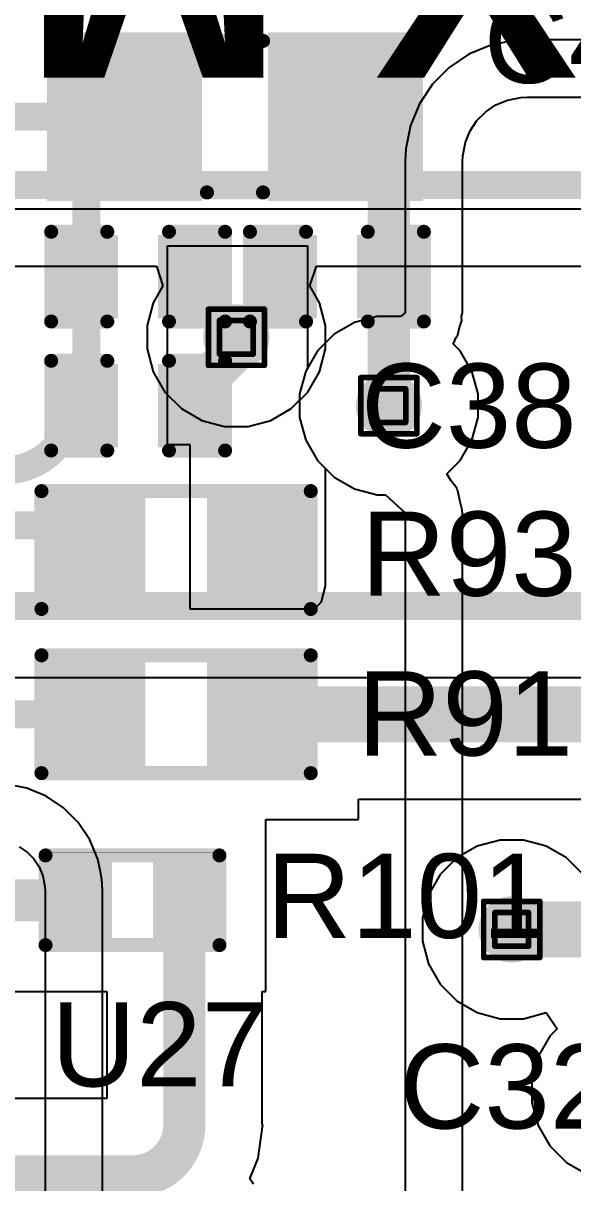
# Model space of a CAD drawing. Header units: inches. Extents: x -5 to 230, y -4 to 159.
# Drawn here: x 56.92 to 61.89, y 55.31 to 65.81 of the extents above; entities that cross this region are included whole.
import ezdxf

# ---------------------------------------------------------------- set-up
doc = ezdxf.new("R2010")
doc.units = ezdxf.units.IN
for name, color, linetype in [('Bottom Layer', 5, 'Continuous'), ('Drill Drawing', 1, 'Continuous'), ('Layer 1', 16, 'Continuous'), ('Layer 2', 76, 'Continuous'), ('Top Layer', 1, 'Continuous'), ('Top Overlay', 2, 'Continuous'), ('Top Paste', 8, 'Continuous'), ('Top Solder', 216, 'Continuous'), ('Via Holes', 16, 'Continuous')]:
    doc.layers.add(name, color=color, linetype=linetype)
doc.styles.add('Arial', font='', dxfattribs={"height": 0.2})
doc.styles.add('Arial Black_Bold', font='', dxfattribs={"height": 0.2})
doc.styles.get('Arial').set_extended_font_data('Arial')
doc.styles.get('Arial Black_Bold').set_extended_font_data('Arial Black', bold=True)

# ---------------------------------------------------------------- blocks, each defined once
blk = doc.blocks.new('R___0402_79')
at = {"layer": 'Top Layer'}
for points in [[(-0.699, -0.318), (-0.699, 0.318), (-0.241, 0.318), (-0.241, -0.318)], [(0.241, -0.318), (0.241, 0.318), (0.699, 0.318), (0.699, -0.318)]]:
    blk.add_hatch(color=1, dxfattribs=at).paths.add_polyline_path(points)
at = {"layer": 'Top Paste'}
for points in [[(-0.699, -0.318), (-0.699, 0.318), (-0.241, 0.318), (-0.241, -0.318)], [(0.241, -0.318), (0.241, 0.318), (0.699, 0.318), (0.699, -0.318)]]:
    blk.add_hatch(color=8, dxfattribs=at).paths.add_polyline_path(points)
at = {"layer": 'Top Solder'}
for points in [[(-0.754, -0.373), (-0.754, 0.373), (-0.186, 0.373), (-0.186, -0.373)], [(0.186, -0.373), (0.186, 0.373), (0.754, 0.373), (0.754, -0.373)]]:
    blk.add_hatch(color=216, dxfattribs=at).paths.add_polyline_path(points)
at = {"layer": 'Top Overlay'}
for points in [[(0.787, 0.406, 0.127, 0.127, 0), (-0.787, 0.406, 0.127, 0.127, 0)], [(-0.787, 0.406, 0.127, 0.127, 0), (-0.787, -0.406, 0.127, 0.127, 0)], [(0.787, 0.406, 0.127, 0.127, 0), (0.787, -0.406, 0.127, 0.127, 0)], [(0.787, -0.406, 0.127, 0.127, 0), (-0.787, -0.406, 0.127, 0.127, 0)], [(0.813, -0.432, 0.00323, 0.00323, 0), (-0.813, -0.432, 0.00323, 0.00323, 0)]]:
    blk.add_lwpolyline(points, format="xyseb", dxfattribs=at)
for points in [[(-0.819, 0.406, 0.0635, 0.0635, 1), (-0.756, 0.406, 0.0635, 0.0635, 1)], [(-0.819, 0.406, 0.0635, 0.0635, 1), (-0.756, 0.406, 0.0635, 0.0635, 1)], [(0.756, 0.406, 0.0635, 0.0635, 1), (0.819, 0.406, 0.0635, 0.0635, 1)], [(0.756, 0.406, 0.0635, 0.0635, 1), (0.819, 0.406, 0.0635, 0.0635, 1)], [(-0.819, -0.406, 0.0635, 0.0635, 1), (-0.756, -0.406, 0.0635, 0.0635, 1)], [(-0.819, -0.406, 0.0635, 0.0635, 1), (-0.756, -0.406, 0.0635, 0.0635, 1)], [(0.756, -0.406, 0.0635, 0.0635, 1), (0.819, -0.406, 0.0635, 0.0635, 1)], [(0.756, -0.406, 0.0635, 0.0635, 1), (0.819, -0.406, 0.0635, 0.0635, 1)], [(-0.814, -0.432, 0.00161, 0.00161, 1), (-0.812, -0.432, 0.00161, 0.00161, 1)], [(0.812, -0.432, 0.00161, 0.00161, 1), (0.814, -0.432, 0.00161, 0.00161, 1)]]:
    blk.add_lwpolyline(points, format="xyseb", close=True, dxfattribs=at)
blk = doc.blocks.new('R___0603_87')
at = {"layer": 'Top Layer'}
for points in [[(-0.381, 0.4445), (-0.381, -0.4445), (-1.143, -0.4445), (-1.143, 0.4445)], [(1.143, 0.4445), (1.143, -0.4445), (0.381, -0.4445), (0.381, 0.4445)]]:
    blk.add_hatch(color=1, dxfattribs=at).paths.add_polyline_path(points)
at = {"layer": 'Top Paste'}
for points in [[(-0.381, 0.4445), (-0.381, -0.4445), (-1.143, -0.4445), (-1.143, 0.4445)], [(1.143, 0.4445), (1.143, -0.4445), (0.381, -0.4445), (0.381, 0.4445)]]:
    blk.add_hatch(color=8, dxfattribs=at).paths.add_polyline_path(points)
at = {"layer": 'Top Solder'}
for points in [[(-0.2794, 0.5461), (-0.2794, -0.5461), (-1.2446, -0.5461), (-1.2446, 0.5461)], [(1.2446, 0.5461), (1.2446, -0.5461), (0.2794, -0.5461), (0.2794, 0.5461)]]:
    blk.add_hatch(color=216, dxfattribs=at).paths.add_polyline_path(points)
at = {"layer": 'Top Overlay'}
for points in [[(-1.2192, -0.5334, 0.127, 0.127, 0), (-1.2192, 0.5334, 0.127, 0.127, 0)], [(-1.2192, 0.5334, 0.127, 0.127, 0), (1.2192, 0.5334, 0.127, 0.127, 0)], [(1.2192, -0.5334, 0.127, 0.127, 0), (1.2192, 0.5334, 0.127, 0.127, 0)], [(-1.2192, -0.5334, 0.127, 0.127, 0), (1.2192, -0.5334, 0.127, 0.127, 0)]]:
    blk.add_lwpolyline(points, format="xyseb", dxfattribs=at)
for points in [[(-1.25095, 0.5334, 0.0635, 0.0635, 1), (-1.18745, 0.5334, 0.0635, 0.0635, 1)], [(-1.25095, 0.5334, 0.0635, 0.0635, 1), (-1.18745, 0.5334, 0.0635, 0.0635, 1)], [(1.18745, 0.5334, 0.0635, 0.0635, 1), (1.25095, 0.5334, 0.0635, 0.0635, 1)], [(1.18745, 0.5334, 0.0635, 0.0635, 1), (1.25095, 0.5334, 0.0635, 0.0635, 1)], [(-1.25095, -0.5334, 0.0635, 0.0635, 1), (-1.18745, -0.5334, 0.0635, 0.0635, 1)], [(-1.25095, -0.5334, 0.0635, 0.0635, 1), (-1.18745, -0.5334, 0.0635, 0.0635, 1)], [(1.18745, -0.5334, 0.0635, 0.0635, 1), (1.25095, -0.5334, 0.0635, 0.0635, 1)], [(1.18745, -0.5334, 0.0635, 0.0635, 1), (1.25095, -0.5334, 0.0635, 0.0635, 1)]]:
    blk.add_lwpolyline(points, format="xyseb", close=True, dxfattribs=at)
blk = doc.blocks.new('R___0603_89')
at = {"layer": 'Top Layer'}
for points in [[(-0.381, 0.4445), (-0.381, -0.4445), (-1.143, -0.4445), (-1.143, 0.4445)], [(1.143, 0.4445), (1.143, -0.4445), (0.381, -0.4445), (0.381, 0.4445)]]:
    blk.add_hatch(color=1, dxfattribs=at).paths.add_polyline_path(points)
at = {"layer": 'Top Paste'}
for points in [[(-0.381, 0.4445), (-0.381, -0.4445), (-1.143, -0.4445), (-1.143, 0.4445)], [(1.143, 0.4445), (1.143, -0.4445), (0.381, -0.4445), (0.381, 0.4445)]]:
    blk.add_hatch(color=8, dxfattribs=at).paths.add_polyline_path(points)
at = {"layer": 'Top Solder'}
for points in [[(-0.2794, 0.5461), (-0.2794, -0.5461), (-1.2446, -0.5461), (-1.2446, 0.5461)], [(1.2446, 0.5461), (1.2446, -0.5461), (0.2794, -0.5461), (0.2794, 0.5461)]]:
    blk.add_hatch(color=216, dxfattribs=at).paths.add_polyline_path(points)
at = {"layer": 'Top Overlay'}
for points in [[(-1.2192, -0.5334, 0.127, 0.127, 0), (-1.2192, 0.5334, 0.127, 0.127, 0)], [(-1.2192, 0.5334, 0.127, 0.127, 0), (1.2192, 0.5334, 0.127, 0.127, 0)], [(1.2192, -0.5334, 0.127, 0.127, 0), (1.2192, 0.5334, 0.127, 0.127, 0)], [(-1.2192, -0.5334, 0.127, 0.127, 0), (1.2192, -0.5334, 0.127, 0.127, 0)]]:
    blk.add_lwpolyline(points, format="xyseb", dxfattribs=at)
for points in [[(-1.25095, 0.5334, 0.0635, 0.0635, 1), (-1.18745, 0.5334, 0.0635, 0.0635, 1)], [(-1.25095, 0.5334, 0.0635, 0.0635, 1), (-1.18745, 0.5334, 0.0635, 0.0635, 1)], [(1.18745, 0.5334, 0.0635, 0.0635, 1), (1.25095, 0.5334, 0.0635, 0.0635, 1)], [(1.18745, 0.5334, 0.0635, 0.0635, 1), (1.25095, 0.5334, 0.0635, 0.0635, 1)], [(-1.25095, -0.5334, 0.0635, 0.0635, 1), (-1.18745, -0.5334, 0.0635, 0.0635, 1)], [(-1.25095, -0.5334, 0.0635, 0.0635, 1), (-1.18745, -0.5334, 0.0635, 0.0635, 1)], [(1.18745, -0.5334, 0.0635, 0.0635, 1), (1.25095, -0.5334, 0.0635, 0.0635, 1)], [(1.18745, -0.5334, 0.0635, 0.0635, 1), (1.25095, -0.5334, 0.0635, 0.0635, 1)]]:
    blk.add_lwpolyline(points, format="xyseb", close=True, dxfattribs=at)
blk = doc.blocks.new('I___0805_190')
at = {"layer": 'Top Layer'}
for points in [[(-1.6, 0.66), (-0.4, 0.66), (-0.4, -0.66), (-1.6, -0.66)], [(0.4, 0.66), (1.6, 0.66), (1.6, -0.66), (0.4, -0.66)]]:
    blk.add_hatch(color=1, dxfattribs=at).paths.add_polyline_path(points)
at = {"layer": 'Top Paste'}
for points in [[(-1.6, 0.66), (-0.4, 0.66), (-0.4, -0.66), (-1.6, -0.66)], [(0.4, 0.66), (1.6, 0.66), (1.6, -0.66), (0.4, -0.66)]]:
    blk.add_hatch(color=8, dxfattribs=at).paths.add_polyline_path(points)
at = {"layer": 'Top Solder'}
for points in [[(-1.702, 0.762), (-0.298, 0.762), (-0.298, -0.762), (-1.702, -0.762)], [(0.298, 0.762), (1.702, 0.762), (1.702, -0.762), (0.298, -0.762)]]:
    blk.add_hatch(color=216, dxfattribs=at).paths.add_polyline_path(points)
at = {"layer": 'Top Overlay'}
for points in [[(-0.254, 0.686, 0.127, 0.127, 0), (0.254, 0.686, 0.127, 0.127, 0)], [(-0.254, -0.686, 0.127, 0.127, 0), (0.254, -0.686, 0.127, 0.127, 0)]]:
    blk.add_lwpolyline(points, format="xyseb", dxfattribs=at)
for points in [[(-0.286, 0.686, 0.0635, 0.0635, 1), (-0.222, 0.686, 0.0635, 0.0635, 1)], [(0.222, 0.686, 0.0635, 0.0635, 1), (0.286, 0.686, 0.0635, 0.0635, 1)], [(-0.286, -0.686, 0.0635, 0.0635, 1), (-0.222, -0.686, 0.0635, 0.0635, 1)], [(0.222, -0.686, 0.0635, 0.0635, 1), (0.286, -0.686, 0.0635, 0.0635, 1)]]:
    blk.add_lwpolyline(points, format="xyseb", close=True, dxfattribs=at)
blk = doc.blocks.new('C___0402_223')
at = {"layer": 'Top Layer'}
for points in [[(-0.699, -0.318), (-0.699, 0.318), (-0.241, 0.318), (-0.241, -0.318)], [(0.241, -0.318), (0.241, 0.318), (0.699, 0.318), (0.699, -0.318)]]:
    blk.add_hatch(color=1, dxfattribs=at).paths.add_polyline_path(points)
at = {"layer": 'Top Paste'}
for points in [[(-0.699, -0.318), (-0.699, 0.318), (-0.241, 0.318), (-0.241, -0.318)], [(0.241, -0.318), (0.241, 0.318), (0.699, 0.318), (0.699, -0.318)]]:
    blk.add_hatch(color=8, dxfattribs=at).paths.add_polyline_path(points)
at = {"layer": 'Top Solder'}
for points in [[(-0.758, -0.377), (-0.758, 0.377), (-0.181, 0.377), (-0.181, -0.377)], [(0.181, -0.377), (0.181, 0.377), (0.758, 0.377), (0.758, -0.377)]]:
    blk.add_hatch(color=216, dxfattribs=at).paths.add_polyline_path(points)
at = {"layer": 'Top Overlay'}
for points in [[(-0.787, 0.406, 0.127, 0.127, 0), (-0.279, 0.406, 0.127, 0.127, 0)], [(-0.787, -0.406, 0.127, 0.127, 0), (-0.787, 0.406, 0.127, 0.127, 0)], [(0.279, 0.406, 0.127, 0.127, 0), (0.787, 0.406, 0.127, 0.127, 0)], [(0.787, -0.406, 0.127, 0.127, 0), (0.787, 0.406, 0.127, 0.127, 0)], [(-0.787, -0.406, 0.127, 0.127, 0), (-0.279, -0.406, 0.127, 0.127, 0)], [(0.279, -0.406, 0.127, 0.127, 0), (0.787, -0.406, 0.127, 0.127, 0)]]:
    blk.add_lwpolyline(points, format="xyseb", dxfattribs=at)
for points in [[(-0.819, 0.406, 0.0635, 0.0635, 1), (-0.756, 0.406, 0.0635, 0.0635, 1)], [(-0.819, 0.406, 0.0635, 0.0635, 1), (-0.756, 0.406, 0.0635, 0.0635, 1)], [(-0.311, 0.406, 0.0635, 0.0635, 1), (-0.248, 0.406, 0.0635, 0.0635, 1)], [(0.248, 0.406, 0.0635, 0.0635, 1), (0.311, 0.406, 0.0635, 0.0635, 1)], [(0.756, 0.406, 0.0635, 0.0635, 1), (0.819, 0.406, 0.0635, 0.0635, 1)], [(0.756, 0.406, 0.0635, 0.0635, 1), (0.819, 0.406, 0.0635, 0.0635, 1)], [(-0.819, -0.406, 0.0635, 0.0635, 1), (-0.756, -0.406, 0.0635, 0.0635, 1)], [(-0.819, -0.406, 0.0635, 0.0635, 1), (-0.756, -0.406, 0.0635, 0.0635, 1)], [(-0.311, -0.406, 0.0635, 0.0635, 1), (-0.248, -0.406, 0.0635, 0.0635, 1)], [(0.248, -0.406, 0.0635, 0.0635, 1), (0.311, -0.406, 0.0635, 0.0635, 1)], [(0.756, -0.406, 0.0635, 0.0635, 1), (0.819, -0.406, 0.0635, 0.0635, 1)], [(0.756, -0.406, 0.0635, 0.0635, 1), (0.819, -0.406, 0.0635, 0.0635, 1)]]:
    blk.add_lwpolyline(points, format="xyseb", close=True, dxfattribs=at)
blk = doc.blocks.new('C___0402_224')
at = {"layer": 'Top Layer'}
for points in [[(-0.699, -0.318), (-0.699, 0.318), (-0.241, 0.318), (-0.241, -0.318)], [(0.241, -0.318), (0.241, 0.318), (0.699, 0.318), (0.699, -0.318)]]:
    blk.add_hatch(color=1, dxfattribs=at).paths.add_polyline_path(points)
at = {"layer": 'Top Paste'}
for points in [[(-0.699, -0.318), (-0.699, 0.318), (-0.241, 0.318), (-0.241, -0.318)], [(0.241, -0.318), (0.241, 0.318), (0.699, 0.318), (0.699, -0.318)]]:
    blk.add_hatch(color=8, dxfattribs=at).paths.add_polyline_path(points)
at = {"layer": 'Top Solder'}
for points in [[(-0.758, -0.377), (-0.758, 0.377), (-0.181, 0.377), (-0.181, -0.377)], [(0.181, -0.377), (0.181, 0.377), (0.758, 0.377), (0.758, -0.377)]]:
    blk.add_hatch(color=216, dxfattribs=at).paths.add_polyline_path(points)
at = {"layer": 'Top Overlay'}
for points in [[(-0.279, 0.406, 0.127, 0.127, 0), (-0.787, 0.406, 0.127, 0.127, 0)], [(-0.787, 0.406, 0.127, 0.127, 0), (-0.787, -0.406, 0.127, 0.127, 0)], [(0.787, 0.406, 0.127, 0.127, 0), (0.279, 0.406, 0.127, 0.127, 0)], [(0.787, 0.406, 0.127, 0.127, 0), (0.787, -0.406, 0.127, 0.127, 0)], [(-0.279, -0.406, 0.127, 0.127, 0), (-0.787, -0.406, 0.127, 0.127, 0)], [(0.787, -0.406, 0.127, 0.127, 0), (0.279, -0.406, 0.127, 0.127, 0)]]:
    blk.add_lwpolyline(points, format="xyseb", dxfattribs=at)
for points in [[(-0.819, 0.406, 0.0635, 0.0635, 1), (-0.756, 0.406, 0.0635, 0.0635, 1)], [(-0.819, 0.406, 0.0635, 0.0635, 1), (-0.756, 0.406, 0.0635, 0.0635, 1)], [(-0.311, 0.406, 0.0635, 0.0635, 1), (-0.248, 0.406, 0.0635, 0.0635, 1)], [(0.248, 0.406, 0.0635, 0.0635, 1), (0.311, 0.406, 0.0635, 0.0635, 1)], [(0.756, 0.406, 0.0635, 0.0635, 1), (0.819, 0.406, 0.0635, 0.0635, 1)], [(0.756, 0.406, 0.0635, 0.0635, 1), (0.819, 0.406, 0.0635, 0.0635, 1)], [(-0.819, -0.406, 0.0635, 0.0635, 1), (-0.756, -0.406, 0.0635, 0.0635, 1)], [(-0.819, -0.406, 0.0635, 0.0635, 1), (-0.756, -0.406, 0.0635, 0.0635, 1)], [(-0.311, -0.406, 0.0635, 0.0635, 1), (-0.248, -0.406, 0.0635, 0.0635, 1)], [(0.248, -0.406, 0.0635, 0.0635, 1), (0.311, -0.406, 0.0635, 0.0635, 1)], [(0.756, -0.406, 0.0635, 0.0635, 1), (0.819, -0.406, 0.0635, 0.0635, 1)], [(0.756, -0.406, 0.0635, 0.0635, 1), (0.819, -0.406, 0.0635, 0.0635, 1)]]:
    blk.add_lwpolyline(points, format="xyseb", close=True, dxfattribs=at)
blk = doc.blocks.new('C___0402_225')
at = {"layer": 'Top Layer'}
for points in [[(-0.699, -0.318), (-0.699, 0.318), (-0.241, 0.318), (-0.241, -0.318)], [(0.241, -0.318), (0.241, 0.318), (0.699, 0.318), (0.699, -0.318)]]:
    blk.add_hatch(color=1, dxfattribs=at).paths.add_polyline_path(points)
at = {"layer": 'Top Paste'}
for points in [[(-0.699, -0.318), (-0.699, 0.318), (-0.241, 0.318), (-0.241, -0.318)], [(0.241, -0.318), (0.241, 0.318), (0.699, 0.318), (0.699, -0.318)]]:
    blk.add_hatch(color=8, dxfattribs=at).paths.add_polyline_path(points)
at = {"layer": 'Top Solder'}
for points in [[(-0.758, -0.377), (-0.758, 0.377), (-0.181, 0.377), (-0.181, -0.377)], [(0.181, -0.377), (0.181, 0.377), (0.758, 0.377), (0.758, -0.377)]]:
    blk.add_hatch(color=216, dxfattribs=at).paths.add_polyline_path(points)
at = {"layer": 'Top Overlay'}
for points in [[(-0.279, 0.406, 0.127, 0.127, 0), (-0.787, 0.406, 0.127, 0.127, 0)], [(-0.787, 0.406, 0.127, 0.127, 0), (-0.787, -0.406, 0.127, 0.127, 0)], [(0.787, 0.406, 0.127, 0.127, 0), (0.279, 0.406, 0.127, 0.127, 0)], [(0.787, 0.406, 0.127, 0.127, 0), (0.787, -0.406, 0.127, 0.127, 0)], [(-0.279, -0.406, 0.127, 0.127, 0), (-0.787, -0.406, 0.127, 0.127, 0)], [(0.787, -0.406, 0.127, 0.127, 0), (0.279, -0.406, 0.127, 0.127, 0)]]:
    blk.add_lwpolyline(points, format="xyseb", dxfattribs=at)
for points in [[(-0.819, 0.406, 0.0635, 0.0635, 1), (-0.756, 0.406, 0.0635, 0.0635, 1)], [(-0.819, 0.406, 0.0635, 0.0635, 1), (-0.756, 0.406, 0.0635, 0.0635, 1)], [(-0.311, 0.406, 0.0635, 0.0635, 1), (-0.248, 0.406, 0.0635, 0.0635, 1)], [(0.248, 0.406, 0.0635, 0.0635, 1), (0.311, 0.406, 0.0635, 0.0635, 1)], [(0.756, 0.406, 0.0635, 0.0635, 1), (0.819, 0.406, 0.0635, 0.0635, 1)], [(0.756, 0.406, 0.0635, 0.0635, 1), (0.819, 0.406, 0.0635, 0.0635, 1)], [(-0.819, -0.406, 0.0635, 0.0635, 1), (-0.756, -0.406, 0.0635, 0.0635, 1)], [(-0.819, -0.406, 0.0635, 0.0635, 1), (-0.756, -0.406, 0.0635, 0.0635, 1)], [(-0.311, -0.406, 0.0635, 0.0635, 1), (-0.248, -0.406, 0.0635, 0.0635, 1)], [(0.248, -0.406, 0.0635, 0.0635, 1), (0.311, -0.406, 0.0635, 0.0635, 1)], [(0.756, -0.406, 0.0635, 0.0635, 1), (0.819, -0.406, 0.0635, 0.0635, 1)], [(0.756, -0.406, 0.0635, 0.0635, 1), (0.819, -0.406, 0.0635, 0.0635, 1)]]:
    blk.add_lwpolyline(points, format="xyseb", close=True, dxfattribs=at)

msp = doc.modelspace()

# ---------------------------------------------------------------- hatches: boundary and pattern name
at = {"layer": 'Bottom Layer'}
h = msp.add_hatch(color=5, dxfattribs=at)
edge = h.paths.add_edge_path()
edge.add_arc((58.848, 62.968), 0.3, 0, 360)
h = msp.add_hatch(color=5, dxfattribs=at)
edge = h.paths.add_edge_path()
edge.add_arc((60.228, 62.349), 0.3, 0, 360)
h = msp.add_hatch(color=5, dxfattribs=at)
edge = h.paths.add_edge_path()
edge.add_arc((61.341, 57.608), 0.3, 0, 360)
at = {"layer": 'Layer 1'}
h = msp.add_hatch(color=16, dxfattribs=at)
edge = h.paths.add_edge_path()
edge.add_arc((58.848, 62.968), 0.3, 0, 360)
h = msp.add_hatch(color=16, dxfattribs=at)
edge = h.paths.add_edge_path()
edge.add_arc((60.228, 62.349), 0.3, 0, 360)
h = msp.add_hatch(color=16, dxfattribs=at)
edge = h.paths.add_edge_path()
edge.add_arc((61.341, 57.608), 0.3, 0, 360)
at = {"layer": 'Layer 2'}
h = msp.add_hatch(color=76, dxfattribs=at)
edge = h.paths.add_edge_path()
edge.add_arc((58.848, 62.968), 0.3, 0, 360)
h = msp.add_hatch(color=76, dxfattribs=at)
edge = h.paths.add_edge_path()
edge.add_arc((60.228, 62.349), 0.3, 0, 360)
h = msp.add_hatch(color=76, dxfattribs=at)
edge = h.paths.add_edge_path()
edge.add_arc((61.341, 57.608), 0.3, 0, 360)
at = {"layer": 'Top Layer'}
h = msp.add_hatch(color=1, dxfattribs=at)
edge = h.paths.add_edge_path()
edge.add_arc((58.848, 62.968), 0.3, 0, 360)
h = msp.add_hatch(color=1, dxfattribs=at)
edge = h.paths.add_edge_path()
edge.add_arc((60.228, 62.349), 0.3, 0, 360)
h = msp.add_hatch(color=1, dxfattribs=at)
edge = h.paths.add_edge_path()
edge.add_arc((61.341, 57.608), 0.3, 0, 360)
at = {"layer": 'Via Holes'}
h = msp.add_hatch(color=7, dxfattribs=at)
edge = h.paths.add_edge_path()
edge.add_arc((58.848, 62.968), 0.15, 0, 360)
h = msp.add_hatch(color=7, dxfattribs=at)
edge = h.paths.add_edge_path()
edge.add_arc((60.228, 62.349), 0.15, 0, 360)
h = msp.add_hatch(color=7, dxfattribs=at)
edge = h.paths.add_edge_path()
edge.add_arc((61.341, 57.608), 0.15, 0, 360)

# ---------------------------------------------------------------- linework, layer by layer
at = {"layer": 'Bottom Layer'}
msp.add_line((55.173, 59.889), (64.529, 59.889), dxfattribs=at)
for points in [[(35.368, 64.346, 0.254, 0.254, 0), (65.024, 64.346, 0.254, 0.254, 0)], [(46.49, 60.536, 0.254, 0.254, 0), (65.024, 60.536, 0.254, 0.254, 0)]]:
    msp.add_lwpolyline(points, format="xyseb", dxfattribs=at)
at = {"layer": 'Drill Drawing'}
for points in [[(58.594, 63.222, 0.0508, 0.0508, 0), (59.102, 63.222, 0.0508, 0.0508, 0)], [(58.594, 62.714, 0.0508, 0.0508, 0), (58.594, 63.222, 0.0508, 0.0508, 0)], [(59.102, 62.714, 0.0508, 0.0508, 0), (59.102, 63.222, 0.0508, 0.0508, 0)], [(58.695, 63.121, 0.0508, 0.0508, 0), (59, 63.121, 0.0508, 0.0508, 0)], [(58.695, 62.816, 0.0508, 0.0508, 0), (58.695, 63.121, 0.0508, 0.0508, 0)], [(59, 62.816, 0.0508, 0.0508, 0), (59, 63.121, 0.0508, 0.0508, 0)], [(58.695, 62.816, 0.0508, 0.0508, 0), (59, 62.816, 0.0508, 0.0508, 0)], [(58.594, 62.714, 0.0508, 0.0508, 0), (59.102, 62.714, 0.0508, 0.0508, 0)], [(59.974, 62.603, 0.0508, 0.0508, 0), (60.482, 62.603, 0.0508, 0.0508, 0)], [(59.974, 62.095, 0.0508, 0.0508, 0), (59.974, 62.603, 0.0508, 0.0508, 0)], [(60.482, 62.095, 0.0508, 0.0508, 0), (60.482, 62.603, 0.0508, 0.0508, 0)], [(60.076, 62.501, 0.0508, 0.0508, 0), (60.381, 62.501, 0.0508, 0.0508, 0)], [(60.076, 62.197, 0.0508, 0.0508, 0), (60.076, 62.501, 0.0508, 0.0508, 0)], [(60.381, 62.197, 0.0508, 0.0508, 0), (60.381, 62.501, 0.0508, 0.0508, 0)], [(60.076, 62.197, 0.0508, 0.0508, 0), (60.381, 62.197, 0.0508, 0.0508, 0)], [(59.974, 62.095, 0.0508, 0.0508, 0), (60.482, 62.095, 0.0508, 0.0508, 0)], [(61.087, 57.862, 0.0508, 0.0508, 0), (61.595, 57.862, 0.0508, 0.0508, 0)], [(61.087, 57.354, 0.0508, 0.0508, 0), (61.087, 57.862, 0.0508, 0.0508, 0)], [(61.595, 57.354, 0.0508, 0.0508, 0), (61.595, 57.862, 0.0508, 0.0508, 0)], [(61.189, 57.761, 0.0508, 0.0508, 0), (61.493, 57.761, 0.0508, 0.0508, 0)], [(61.189, 57.456, 0.0508, 0.0508, 0), (61.189, 57.761, 0.0508, 0.0508, 0)], [(61.493, 57.456, 0.0508, 0.0508, 0), (61.493, 57.761, 0.0508, 0.0508, 0)], [(61.189, 57.456, 0.0508, 0.0508, 0), (61.493, 57.456, 0.0508, 0.0508, 0)], [(61.087, 57.354, 0.0508, 0.0508, 0), (61.595, 57.354, 0.0508, 0.0508, 0)]]:
    msp.add_lwpolyline(points, format="xyseb", dxfattribs=at)
for points in [[(58.581, 63.222, 0.0254, 0.0254, 1), (58.606, 63.222, 0.0254, 0.0254, 1)], [(58.581, 63.222, 0.0254, 0.0254, 1), (58.606, 63.222, 0.0254, 0.0254, 1)], [(59.089, 63.222, 0.0254, 0.0254, 1), (59.114, 63.222, 0.0254, 0.0254, 1)], [(59.089, 63.222, 0.0254, 0.0254, 1), (59.114, 63.222, 0.0254, 0.0254, 1)], [(58.682, 63.121, 0.0254, 0.0254, 1), (58.708, 63.121, 0.0254, 0.0254, 1)], [(58.682, 63.121, 0.0254, 0.0254, 1), (58.708, 63.121, 0.0254, 0.0254, 1)], [(58.987, 63.121, 0.0254, 0.0254, 1), (59.013, 63.121, 0.0254, 0.0254, 1)], [(58.987, 63.121, 0.0254, 0.0254, 1), (59.013, 63.121, 0.0254, 0.0254, 1)], [(58.682, 62.816, 0.0254, 0.0254, 1), (58.708, 62.816, 0.0254, 0.0254, 1)], [(58.682, 62.816, 0.0254, 0.0254, 1), (58.708, 62.816, 0.0254, 0.0254, 1)], [(58.987, 62.816, 0.0254, 0.0254, 1), (59.013, 62.816, 0.0254, 0.0254, 1)], [(58.987, 62.816, 0.0254, 0.0254, 1), (59.013, 62.816, 0.0254, 0.0254, 1)], [(58.581, 62.714, 0.0254, 0.0254, 1), (58.606, 62.714, 0.0254, 0.0254, 1)], [(58.581, 62.714, 0.0254, 0.0254, 1), (58.606, 62.714, 0.0254, 0.0254, 1)], [(59.089, 62.714, 0.0254, 0.0254, 1), (59.114, 62.714, 0.0254, 0.0254, 1)], [(59.089, 62.714, 0.0254, 0.0254, 1), (59.114, 62.714, 0.0254, 0.0254, 1)], [(59.962, 62.603, 0.0254, 0.0254, 1), (59.987, 62.603, 0.0254, 0.0254, 1)], [(59.962, 62.603, 0.0254, 0.0254, 1), (59.987, 62.603, 0.0254, 0.0254, 1)], [(60.47, 62.603, 0.0254, 0.0254, 1), (60.495, 62.603, 0.0254, 0.0254, 1)], [(60.47, 62.603, 0.0254, 0.0254, 1), (60.495, 62.603, 0.0254, 0.0254, 1)], [(60.063, 62.501, 0.0254, 0.0254, 1), (60.089, 62.501, 0.0254, 0.0254, 1)], [(60.063, 62.501, 0.0254, 0.0254, 1), (60.089, 62.501, 0.0254, 0.0254, 1)], [(60.368, 62.501, 0.0254, 0.0254, 1), (60.393, 62.501, 0.0254, 0.0254, 1)], [(60.368, 62.501, 0.0254, 0.0254, 1), (60.393, 62.501, 0.0254, 0.0254, 1)], [(60.063, 62.197, 0.0254, 0.0254, 1), (60.089, 62.197, 0.0254, 0.0254, 1)], [(60.063, 62.197, 0.0254, 0.0254, 1), (60.089, 62.197, 0.0254, 0.0254, 1)], [(60.368, 62.197, 0.0254, 0.0254, 1), (60.393, 62.197, 0.0254, 0.0254, 1)], [(60.368, 62.197, 0.0254, 0.0254, 1), (60.393, 62.197, 0.0254, 0.0254, 1)], [(59.962, 62.095, 0.0254, 0.0254, 1), (59.987, 62.095, 0.0254, 0.0254, 1)], [(59.962, 62.095, 0.0254, 0.0254, 1), (59.987, 62.095, 0.0254, 0.0254, 1)], [(60.47, 62.095, 0.0254, 0.0254, 1), (60.495, 62.095, 0.0254, 0.0254, 1)], [(60.47, 62.095, 0.0254, 0.0254, 1), (60.495, 62.095, 0.0254, 0.0254, 1)], [(61.074, 57.862, 0.0254, 0.0254, 1), (61.1, 57.862, 0.0254, 0.0254, 1)], [(61.074, 57.862, 0.0254, 0.0254, 1), (61.1, 57.862, 0.0254, 0.0254, 1)], [(61.582, 57.862, 0.0254, 0.0254, 1), (61.608, 57.862, 0.0254, 0.0254, 1)], [(61.582, 57.862, 0.0254, 0.0254, 1), (61.608, 57.862, 0.0254, 0.0254, 1)], [(61.176, 57.761, 0.0254, 0.0254, 1), (61.201, 57.761, 0.0254, 0.0254, 1)], [(61.176, 57.761, 0.0254, 0.0254, 1), (61.201, 57.761, 0.0254, 0.0254, 1)], [(61.481, 57.761, 0.0254, 0.0254, 1), (61.506, 57.761, 0.0254, 0.0254, 1)], [(61.481, 57.761, 0.0254, 0.0254, 1), (61.506, 57.761, 0.0254, 0.0254, 1)], [(61.176, 57.456, 0.0254, 0.0254, 1), (61.201, 57.456, 0.0254, 0.0254, 1)], [(61.176, 57.456, 0.0254, 0.0254, 1), (61.201, 57.456, 0.0254, 0.0254, 1)], [(61.481, 57.456, 0.0254, 0.0254, 1), (61.506, 57.456, 0.0254, 0.0254, 1)], [(61.481, 57.456, 0.0254, 0.0254, 1), (61.506, 57.456, 0.0254, 0.0254, 1)], [(61.074, 57.354, 0.0254, 0.0254, 1), (61.1, 57.354, 0.0254, 0.0254, 1)], [(61.074, 57.354, 0.0254, 0.0254, 1), (61.1, 57.354, 0.0254, 0.0254, 1)], [(61.582, 57.354, 0.0254, 0.0254, 1), (61.608, 57.354, 0.0254, 0.0254, 1)], [(61.582, 57.354, 0.0254, 0.0254, 1), (61.608, 57.354, 0.0254, 0.0254, 1)]]:
    msp.add_lwpolyline(points, format="xyseb", close=True, dxfattribs=at)
at = {"layer": 'Layer 1'}
for p, q in [((61.151, 65.612), (60.953, 65.53)), ((61.361, 65.654), (61.151, 65.612)), ((61.468, 65.659), (61.361, 65.654)), ((81.661, 65.659), (61.468, 65.659)), ((61.468, 65.659), (61.468, 65.659)), ((60.953, 65.53), (60.775, 65.411)), ((60.775, 65.411), (60.624, 65.26)), ((60.624, 65.26), (60.505, 65.082)), ((60.505, 65.082), (60.423, 64.884)), ((61.198, 65.071), (61.302, 65.114)), ((61.302, 65.114), (61.424, 65.138)), ((61.424, 65.138), (61.481, 65.141)), ((61.481, 65.141), (64.435, 65.141)), ((61.026, 64.929), (61.105, 65.009)), ((61.105, 65.009), (61.198, 65.071)), ((60.423, 64.884), (60.381, 64.674)), ((60.964, 64.836), (61.026, 64.929)), ((60.921, 64.733), (60.964, 64.836)), ((60.381, 64.674), (60.376, 64.567)), ((60.897, 64.61), (60.921, 64.733)), ((60.376, 64.567), (60.376, 63.189)), ((60.894, 64.554), (60.897, 64.61)), ((60.894, 63.189), (60.894, 64.554)), ((59.916, 63.102), (59.732, 62.996)), ((60.122, 63.157), (59.916, 63.102)), ((60.335, 63.157), (60.122, 63.157)), ((60.376, 63.189), (60.335, 63.157)), ((60.868, 63.057), (60.889, 63.121)), ((60.887, 63.155), (60.894, 63.189)), ((60.889, 63.121), (60.887, 63.155)), ((59.732, 62.996), (59.582, 62.845)), ((60.835, 62.962), (60.854, 62.99)), ((60.854, 62.99), (60.868, 63.057)), ((60.808, 62.912), (60.824, 62.93)), ((60.875, 62.845), (60.808, 62.912)), ((60.824, 62.93), (60.835, 62.962)), ((59.582, 62.845), (59.475, 62.661)), ((60.981, 62.661), (60.875, 62.845)), ((59.475, 62.661), (59.42, 62.455)), ((61.036, 62.455), (60.981, 62.661)), ((59.42, 62.455), (59.42, 62.243)), ((61.036, 62.243), (61.036, 62.455)), ((59.42, 62.243), (59.475, 62.037)), ((60.981, 62.037), (61.036, 62.243)), ((59.475, 62.037), (59.582, 61.853)), ((60.875, 61.853), (60.981, 62.037)), ((59.582, 61.853), (59.732, 61.703)), ((60.753, 61.731), (60.875, 61.853)), ((60.791, 61.673), (60.753, 61.731)), ((59.732, 61.703), (59.916, 61.596)), ((60.844, 61.602), (60.791, 61.673)), ((59.916, 61.596), (60.122, 61.541)), ((60.122, 61.541), (60.198, 61.541)), ((60.198, 61.541), (60.376, 61.38)), ((60.847, 61.59), (60.844, 61.602)), ((60.854, 61.579), (60.847, 61.59)), ((60.872, 61.492), (60.854, 61.579)), ((60.893, 61.406), (60.872, 61.492)), ((60.891, 61.393), (60.893, 61.406)), ((60.376, 61.38), (60.376, 56.028)), ((60.894, 61.38), (60.891, 61.393)), ((60.894, 56.028), (60.894, 61.38)), ((56.951, 58.887), (56.766, 58.923)), ((57.126, 58.814), (56.951, 58.887)), ((57.283, 58.71), (57.126, 58.814)), ((57.416, 58.576), (57.283, 58.71)), ((57.521, 58.419), (57.416, 58.576)), ((57.593, 58.245), (57.521, 58.419)), ((56.88, 58.355), (56.952, 58.307)), ((56.952, 58.307), (57.014, 58.246)), ((57.014, 58.246), (57.062, 58.174)), ((57.062, 58.174), (57.095, 58.094)), ((57.616, 58.129), (57.593, 58.245)), ((57.095, 58.094), (57.108, 58.028)), ((57.63, 58.06), (57.616, 58.129)), ((57.635, 57.965), (57.63, 58.06)), ((57.108, 58.028), (57.108, 58.028)), ((57.108, 58.028), (57.114, 57.996)), ((57.114, 57.996), (57.117, 57.953)), ((57.117, 57.953), (57.117, 55.214)), ((57.635, 51.204), (57.635, 57.965)), ((57.635, 57.965), (57.635, 57.965)), ((57.635, 57.965), (57.635, 57.965)), ((57.635, 57.965), (57.635, 57.965)), ((60.376, 56.028), (60.376, 51.201)), ((60.894, 51.201), (60.894, 56.028))]:
    msp.add_line(p, q, dxfattribs=at)
at = {"layer": 'Layer 2'}
for p, q in [((62.199, 64.129), (20.156, 64.129)), ((44.75, 63.611), (58.123, 63.611)), ((58.123, 63.611), (58.183, 63.434)), ((59.512, 63.434), (59.572, 63.611)), ((59.572, 63.611), (62.186, 63.611)), ((58.183, 63.434), (58.095, 63.28)), ((59.6, 63.28), (59.512, 63.434)), ((58.095, 63.28), (58.04, 63.075)), ((59.656, 63.075), (59.6, 63.28)), ((58.04, 63.075), (58.04, 62.862)), ((59.656, 62.862), (59.656, 63.075)), ((58.04, 62.862), (58.095, 62.656)), ((59.6, 62.656), (59.656, 62.862)), ((58.095, 62.656), (58.201, 62.472)), ((59.494, 62.472), (59.6, 62.656)), ((58.201, 62.472), (58.351, 62.322)), ((59.344, 62.322), (59.494, 62.472)), ((58.351, 62.322), (58.536, 62.215)), ((59.159, 62.215), (59.344, 62.322)), ((58.536, 62.215), (58.741, 62.16)), ((58.741, 62.16), (58.954, 62.16)), ((58.954, 62.16), (59.159, 62.215)), ((61.029, 58.361), (60.845, 58.255)), ((61.235, 58.416), (61.029, 58.361)), ((61.447, 58.416), (61.235, 58.416)), ((61.653, 58.361), (61.447, 58.416)), ((61.837, 58.255), (61.653, 58.361)), ((60.845, 58.255), (60.694, 58.104)), ((61.988, 58.104), (61.837, 58.255)), ((60.694, 58.104), (60.588, 57.92)), ((60.588, 57.92), (60.533, 57.714)), ((60.533, 57.714), (60.533, 57.502)), ((60.533, 57.502), (60.588, 57.296)), ((60.588, 57.296), (60.694, 57.112)), ((60.694, 57.112), (60.845, 56.962)), ((60.845, 56.962), (61.029, 56.855)), ((61.029, 56.855), (61.235, 56.8)), ((61.235, 56.8), (61.447, 56.8)), ((61.447, 56.8), (61.653, 56.855)), ((61.653, 56.855), (61.751, 56.707)), ((61.751, 56.707), (61.686, 56.641)), ((61.686, 56.641), (61.579, 56.457)), ((61.579, 56.457), (61.524, 56.251)), ((61.524, 56.251), (61.524, 56.039)), ((61.524, 56.039), (61.579, 55.833)), ((61.579, 55.833), (61.686, 55.649)), ((61.686, 55.649), (61.836, 55.499)), ((61.836, 55.499), (62.02, 55.392))]:
    msp.add_line(p, q, dxfattribs=at)
at = {"layer": 'Top Layer'}
for p, q in [((58.225, 63.175), (58.225, 63.797)), ((58.225, 63.797), (59.492, 63.797)), ((59.492, 63.797), (59.492, 62.692)), ((58.225, 61.994), (58.225, 63.175)), ((58.225, 63.175), (58.225, 63.175)), ((59.49, 62.686), (59.475, 62.661)), ((59.492, 62.692), (59.49, 62.686)), ((59.492, 62.692), (59.492, 62.692)), ((59.492, 62.692), (59.492, 62.692)), ((59.475, 62.661), (59.42, 62.455)), ((59.42, 62.455), (59.42, 62.243)), ((59.42, 62.243), (59.475, 62.037)), ((59.475, 62.037), (59.582, 61.853)), ((58.429, 61.994), (58.225, 61.994)), ((58.429, 60.508), (58.429, 61.994)), ((59.582, 61.853), (59.652, 61.782)), ((59.652, 61.782), (59.652, 60.863)), ((59.652, 60.863), (59.652, 60.714)), ((59.652, 60.714), (59.616, 60.577)), ((59.652, 60.714), (59.652, 60.714)), ((59.614, 60.571), (59.551, 60.508)), ((59.616, 60.577), (59.614, 60.571)), ((59.551, 60.508), (58.429, 60.508)), ((59.953, 58.603), (59.953, 58.787)), ((59.953, 58.787), (62.169, 58.787)), ((59.114, 57.046), (59.114, 58.603)), ((59.114, 58.603), (59.953, 58.603)), ((56.701, 57.046), (57.673, 57.046)), ((57.673, 57.046), (57.673, 56.077)), ((59.082, 55.842), (59.082, 57.046)), ((59.082, 57.046), (59.114, 57.046)), ((57.673, 56.077), (54.633, 56.077)), ((59.046, 55.537), (59.086, 55.842)), ((59.086, 55.842), (59.082, 55.842)), ((58.969, 55.352), (59.046, 55.537)), ((59.003, 55.301), (58.969, 55.352))]:
    msp.add_line(p, q, dxfattribs=at)
for points in [[(50.995, 64.965, 0.254, 0.254, 0), (57.835, 64.965, 0.254, 0.254, 0)], [(59.835, 64.965, 0.254, 0.254, 0), (60.228, 64.965, 0.254, 0.254, 0)], [(60.228, 62.349, 0.381, 0.381, 0), (60.228, 64.965, 0.381, 0.381, 0)], [(57.438, 64.644, 0.254, 0.254, -0.172364), (57.509, 64.846, 0.254, 0.254, 0)], [(57.488, 62.349, 0.254, 0.254, 0), (57.488, 64.644, 0.254, 0.254, 0)], [(58.806, 62.926, 0.381, 0.381, 0), (58.848, 62.968, 0.381, 0.381, 0)], [(58.806, 62.815, 0.381, 0.381, 0), (58.806, 62.926, 0.381, 0.381, 0)], [(58.428, 62.438, 0.381, 0.381, 0), (58.806, 62.815, 0.381, 0.381, 0)], [(58.428, 62.349, 0.381, 0.381, 0), (58.428, 62.438, 0.381, 0.381, 0)], [(57.387, 62.247, 0.254, 0.254, 0), (57.488, 62.349, 0.254, 0.254, 0)], [(57.488, 62.26, 0.254, 0.254, 0), (57.488, 62.349, 0.254, 0.254, 0)], [(57.387, 62.148, 0.254, 0.254, 0), (57.387, 62.247, 0.254, 0.254, 0)], [(57.181, 61.943, 0.254, 0.254, 0), (57.387, 62.148, 0.254, 0.254, 0)], [(57.181, 61.943, 0.254, 0.254, -0.198912), (56.751, 61.765, 0.254, 0.254, 0)], [(54.745, 61.265, 0.254, 0.254, 0), (57.54, 61.265, 0.254, 0.254, 0)], [(59.064, 59.556, 0.508, 0.508, 0), (62.169, 59.556, 0.508, 0.508, 0)], [(56.02, 59.556, 0.254, 0.254, 0), (57.54, 59.556, 0.254, 0.254, 0)], [(55.753, 57.872, 0.381, 0.381, 0), (57.437, 57.872, 0.381, 0.381, 0)], [(58.377, 55.842, 0.381, 0.381, 0), (58.377, 57.872, 0.381, 0.381, 0)], [(61.341, 57.608, 0.508, 0.508, 0), (62.452, 57.608, 0.508, 0.508, 0)], [(58.377, 55.842, 0.381, 0.381, -0.414214), (57.907, 55.372, 0.381, 0.381, 0)], [(54.237, 55.372, 0.381, 0.381, 0), (57.907, 55.372, 0.381, 0.381, 0)]]:
    msp.add_lwpolyline(points, format="xyseb", dxfattribs=at)
for points in [[(57.771, 64.965, 0.127, 0.127, 1), (57.898, 64.965, 0.127, 0.127, 1)], [(59.771, 64.965, 0.127, 0.127, 1), (59.898, 64.965, 0.127, 0.127, 1)], [(60.133, 64.965, 0.191, 0.191, 1), (60.323, 64.965, 0.191, 0.191, 1)], [(60.165, 64.965, 0.127, 0.127, 1), (60.292, 64.965, 0.127, 0.127, 1)], [(57.446, 64.846, 0.127, 0.127, 1), (57.573, 64.846, 0.127, 0.127, 1)], [(57.374, 64.644, 0.127, 0.127, 1), (57.501, 64.644, 0.127, 0.127, 1)], [(57.425, 64.644, 0.127, 0.127, 1), (57.552, 64.644, 0.127, 0.127, 1)], [(58.71, 62.926, 0.191, 0.191, 1), (58.901, 62.926, 0.191, 0.191, 1)], [(58.71, 62.926, 0.191, 0.191, 1), (58.901, 62.926, 0.191, 0.191, 1)], [(58.752, 62.968, 0.191, 0.191, 1), (58.943, 62.968, 0.191, 0.191, 1)], [(58.71, 62.815, 0.191, 0.191, 1), (58.901, 62.815, 0.191, 0.191, 1)], [(58.71, 62.815, 0.191, 0.191, 1), (58.901, 62.815, 0.191, 0.191, 1)], [(58.333, 62.438, 0.191, 0.191, 1), (58.523, 62.438, 0.191, 0.191, 1)], [(58.333, 62.438, 0.191, 0.191, 1), (58.523, 62.438, 0.191, 0.191, 1)], [(57.425, 62.349, 0.127, 0.127, 1), (57.552, 62.349, 0.127, 0.127, 1)], [(57.425, 62.349, 0.127, 0.127, 1), (57.552, 62.349, 0.127, 0.127, 1)], [(57.425, 62.349, 0.127, 0.127, 1), (57.552, 62.349, 0.127, 0.127, 1)], [(58.333, 62.349, 0.191, 0.191, 1), (58.523, 62.349, 0.191, 0.191, 1)], [(60.133, 62.349, 0.191, 0.191, 1), (60.323, 62.349, 0.191, 0.191, 1)], [(57.323, 62.247, 0.127, 0.127, 1), (57.45, 62.247, 0.127, 0.127, 1)], [(57.323, 62.247, 0.127, 0.127, 1), (57.45, 62.247, 0.127, 0.127, 1)], [(57.425, 62.26, 0.127, 0.127, 1), (57.552, 62.26, 0.127, 0.127, 1)], [(57.323, 62.148, 0.127, 0.127, 1), (57.45, 62.148, 0.127, 0.127, 1)], [(57.323, 62.148, 0.127, 0.127, 1), (57.45, 62.148, 0.127, 0.127, 1)], [(57.117, 61.943, 0.127, 0.127, 1), (57.244, 61.943, 0.127, 0.127, 1)], [(57.117, 61.943, 0.127, 0.127, 1), (57.244, 61.943, 0.127, 0.127, 1)], [(57.476, 61.265, 0.127, 0.127, 1), (57.603, 61.265, 0.127, 0.127, 1)], [(58.937, 59.556, 0.254, 0.254, 1), (59.191, 59.556, 0.254, 0.254, 1)], [(57.476, 59.556, 0.127, 0.127, 1), (57.603, 59.556, 0.127, 0.127, 1)], [(57.342, 57.872, 0.191, 0.191, 1), (57.533, 57.872, 0.191, 0.191, 1)], [(58.282, 57.872, 0.191, 0.191, 1), (58.472, 57.872, 0.191, 0.191, 1)], [(61.214, 57.608, 0.254, 0.254, 1), (61.468, 57.608, 0.254, 0.254, 1)], [(58.282, 55.842, 0.191, 0.191, 1), (58.472, 55.842, 0.191, 0.191, 1)], [(58.282, 55.842, 0.191, 0.191, 1), (58.472, 55.842, 0.191, 0.191, 1)], [(57.812, 55.372, 0.191, 0.191, 1), (58.002, 55.372, 0.191, 0.191, 1)], [(57.812, 55.372, 0.191, 0.191, 1), (58.002, 55.372, 0.191, 0.191, 1)]]:
    msp.add_lwpolyline(points, format="xyseb", close=True, dxfattribs=at)

# ---------------------------------------------------------------- block references
for name, p in [('I___0805_190', (58.835, 64.965)), ('C___0402_223', (59.758, 63.517)), ('R___0603_87', (58.302, 61.042)), ('R___0603_89', (58.302, 59.556))]:
    msp.add_blockref(name, p)
at = {"rotation": 180}
for name, p in [('C___0402_224', (57.958, 63.517)), ('C___0402_225', (57.958, 62.349)), ('R___0402_79', (57.907, 57.872))]:
    msp.add_blockref(name, p, dxfattribs=at)

# ---------------------------------------------------------------- texts
at = {"layer": 'Top Overlay', "style": 'Arial Black_Bold'}
msp.add_text('PUKK DIPSLAY MODULE', height=1.778, rotation=180, dxfattribs=at).set_placement((81.238, 67.095))
at = {"layer": 'Top Overlay', "style": 'Arial'}
for s, p in [('C40', (61.087, 65.27)), ('C38', (59.976, 61.968)), ('R93', (59.976, 60.628)), ('R91', (59.944, 59.182)), ('R101', (59.119, 57.531)), ('U27', (57.171, 56.187)), ('C32', (60.325, 55.806))]:
    msp.add_text(s, height=0.762, dxfattribs=at).set_placement(p)

doc.saveas('drawing.dxf')
